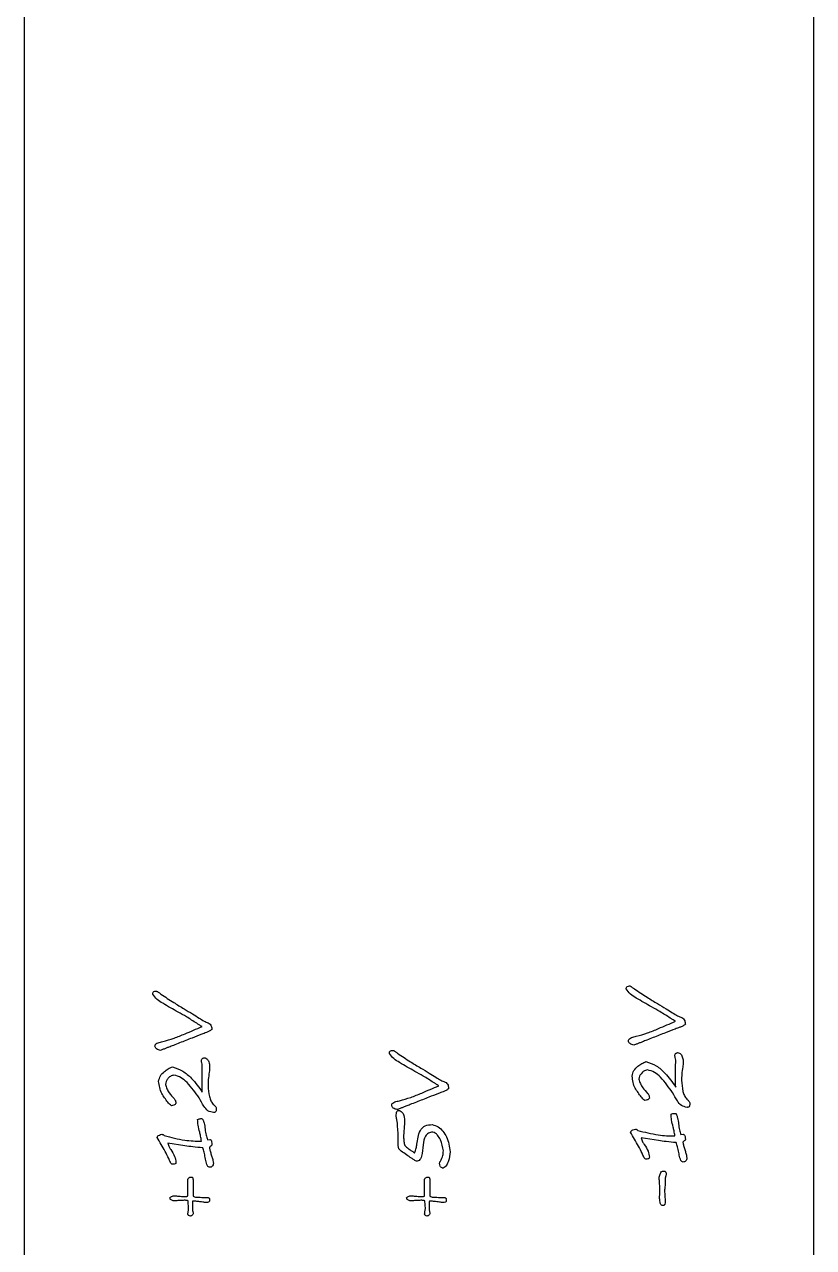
# Model space of a CAD drawing. Extents: x 600 to 620, y 379 to 508.
# Drawn here: x 599.77 to 619.77, y 445.99 to 476.97 of the extents above; entities that cross this region are included whole.
import ezdxf

# ---------------------------------------------------------------- set-up
doc = ezdxf.new("R2010")
doc.units = 0
doc.layers.get('0').update_dxf_attribs({"linetype": 'CONTINUOUS'})

msp = doc.modelspace()

# ---------------------------------------------------------------- linework, layer by layer
at = {"color": 7, "linetype": 'CONTINUOUS'}
for p, q in [((599.771, 382.692), (599.771, 504.692)), ((619.771, 504.692), (619.771, 382.692)), ((616.464, 450.74), (616.464, 450.704)), ((604.274, 450.078), (604.274, 450.506)), ((604.464, 450.607), (604.464, 450.571)), ((616.274, 450.211), (616.274, 450.639)), ((609.4, 449.143), (609.381, 448.805)), ((616.407, 448.853), (616.467, 448.857)), ((603.838, 448.567), (603.405, 448.634)), ((604.407, 448.72), (604.467, 448.724)), ((609.875, 448.594), (609.85, 448.37)), ((615.838, 448.7), (615.405, 448.767)), ((603.913, 447.403), (603.909, 447.629)), ((609.913, 447.403), (609.909, 447.629)), ((604.044, 447.501), (604.044, 447.436)), ((604.045, 447.385), (604.045, 447.337)), ((610.044, 447.501), (610.044, 447.436)), ((610.045, 447.385), (610.045, 447.337)), ((615.864, 447.266), (615.875, 447.341)), ((615.875, 447.341), (615.875, 447.412)), ((603.932, 446.968), (603.922, 447.173)), ((609.932, 446.968), (609.922, 447.173))]:
    msp.add_line(p, q, dxfattribs=at)
for points, knots in [([(615.021, 452.541), (615.021, 452.553), (615.023, 452.577), (615.054, 452.613), (615.086, 452.615), (615.106, 452.616)], [0, 0, 0, 0, 0.28141, 0.560465, 1, 1, 1, 1]), ([(615.106, 452.616), (615.114, 452.615), (615.131, 452.612), (615.152, 452.595), (615.176, 452.579), (615.203, 452.561), (615.22, 452.549), (615.229, 452.543)], [0, 0, 0, 0, 0.168655, 0.339004, 0.55933, 0.779666, 1, 1, 1, 1]), ([(603.021, 452.408), (603.021, 452.42), (603.023, 452.445), (603.054, 452.48), (603.086, 452.482), (603.106, 452.483)], [0, 0, 0, 0, 0.28141, 0.560465, 1, 1, 1, 1]), ([(603.665, 451.951), (603.536, 452.024), (603.355, 452.127), (603.125, 452.266), (603.055, 452.361), (603.021, 452.408)], [0, 0, 0, 0, 0.562826, 0.783902, 1, 1, 1, 1]), ([(603.106, 452.483), (603.114, 452.482), (603.131, 452.479), (603.152, 452.462), (603.176, 452.446), (603.203, 452.428), (603.22, 452.416), (603.229, 452.41)], [0, 0, 0, 0, 0.168655, 0.339004, 0.55933, 0.779666, 1, 1, 1, 1]), ([(603.229, 452.41), (603.336, 452.337), (603.529, 452.207), (603.728, 452.088), (603.815, 452.035)], [0, 0, 0, 0, 0.559995, 1, 1, 1, 1]), ([(615.665, 452.084), (615.536, 452.157), (615.355, 452.26), (615.125, 452.399), (615.055, 452.494), (615.021, 452.541)], [0, 0, 0, 0, 0.562826, 0.783902, 1, 1, 1, 1]), ([(615.229, 452.543), (615.336, 452.47), (615.529, 452.34), (615.728, 452.221), (615.815, 452.168)], [0, 0, 0, 0, 0.559995, 1, 1, 1, 1]), ([(604.139, 451.668), (604.052, 451.724), (603.897, 451.823), (603.736, 451.912), (603.665, 451.951)], [0, 0, 0, 0, 0.560027, 1, 1, 1, 1]), ([(603.815, 452.035), (603.888, 451.993), (604.017, 451.916), (604.143, 451.837), (604.199, 451.802)], [0, 0, 0, 0, 0.560003, 1, 1, 1, 1]), ([(616.139, 451.801), (616.052, 451.856), (615.897, 451.956), (615.736, 452.045), (615.665, 452.084)], [0, 0, 0, 0, 0.560027, 1, 1, 1, 1]), ([(615.815, 452.168), (615.888, 452.126), (616.017, 452.049), (616.143, 451.97), (616.199, 451.935)], [0, 0, 0, 0, 0.560003, 1, 1, 1, 1]), ([(604.271, 451.586), (604.246, 451.601), (604.202, 451.628), (604.158, 451.656), (604.139, 451.668)], [0, 0, 0, 0, 0.559989, 1, 1, 1, 1]), ([(604.199, 451.802), (604.24, 451.775), (604.314, 451.727), (604.395, 451.694), (604.431, 451.68)], [0, 0, 0, 0, 0.560439, 1, 1, 1, 1]), ([(604.431, 451.68), (604.448, 451.671), (604.482, 451.652), (604.514, 451.59), (604.518, 451.541), (604.521, 451.511)], [0, 0, 0, 0, 0.278421, 0.559312, 1, 1, 1, 1]), ([(615.277, 451.339), (615.373, 451.366), (615.564, 451.42), (615.893, 451.557), (616.127, 451.658), (616.271, 451.719)], [0, 0, 0, 0, 0.2797457, 0.5598392, 1, 1, 1, 1]), ([(616.271, 451.719), (616.246, 451.734), (616.202, 451.761), (616.158, 451.789), (616.139, 451.801)], [0, 0, 0, 0, 0.559989, 1, 1, 1, 1]), ([(616.199, 451.935), (616.24, 451.908), (616.314, 451.86), (616.395, 451.827), (616.431, 451.813)], [0, 0, 0, 0, 0.560439, 1, 1, 1, 1]), ([(616.521, 451.644), (616.499, 451.628), (616.457, 451.596), (616.367, 451.562), (616.302, 451.538), (616.263, 451.523)], [0, 0, 0, 0, 0.276247, 0.557684, 1, 1, 1, 1]), ([(616.431, 451.813), (616.448, 451.803), (616.482, 451.785), (616.514, 451.723), (616.518, 451.674), (616.521, 451.644)], [0, 0, 0, 0, 0.278421, 0.559312, 1, 1, 1, 1]), ([(603.277, 451.206), (603.373, 451.233), (603.564, 451.287), (603.893, 451.424), (604.127, 451.525), (604.271, 451.586)], [0, 0, 0, 0, 0.279746, 0.559839, 1, 1, 1, 1]), ([(604.263, 451.39), (604.182, 451.359), (604.047, 451.307), (603.861, 451.234), (603.703, 451.172), (603.598, 451.131), (603.545, 451.11)], [0, 0, 0, 0, 0.339997, 0.559999, 0.779999, 1, 1, 1, 1]), ([(604.521, 451.511), (604.499, 451.496), (604.457, 451.464), (604.367, 451.429), (604.302, 451.405), (604.263, 451.39)], [0, 0, 0, 0, 0.276247, 0.557684, 1, 1, 1, 1]), ([(615.079, 451.225), (615.08, 451.235), (615.083, 451.256), (615.111, 451.287), (615.176, 451.321), (615.236, 451.332), (615.277, 451.339)], [0, 0, 0, 0, 0.124446, 0.249759, 0.499463, 1, 1, 1, 1]), ([(616.263, 451.523), (616.182, 451.492), (616.047, 451.44), (615.861, 451.367), (615.703, 451.305), (615.598, 451.264), (615.545, 451.243)], [0, 0, 0, 0, 0.3399973, 0.5599985, 0.7799991, 1, 1, 1, 1]), ([(603.079, 451.092), (603.08, 451.102), (603.083, 451.123), (603.111, 451.155), (603.176, 451.188), (603.236, 451.199), (603.277, 451.206)], [0, 0, 0, 0, 0.124446, 0.249759, 0.499463, 1, 1, 1, 1]), ([(603.218, 450.983), (603.183, 450.992), (603.135, 451.005), (603.087, 451.05), (603.081, 451.078), (603.079, 451.092)], [0, 0, 0, 0, 0.559519, 0.780442, 1, 1, 1, 1]), ([(603.545, 451.11), (603.508, 451.095), (603.447, 451.071), (603.362, 451.038), (603.29, 451.01), (603.242, 450.992), (603.218, 450.983)], [0, 0, 0, 0, 0.340014, 0.560022, 0.78003, 1, 1, 1, 1]), ([(615.218, 451.116), (615.183, 451.125), (615.135, 451.138), (615.087, 451.183), (615.081, 451.211), (615.079, 451.225)], [0, 0, 0, 0, 0.559519, 0.780442, 1, 1, 1, 1]), ([(615.545, 451.243), (615.508, 451.228), (615.447, 451.204), (615.362, 451.171), (615.29, 451.143), (615.242, 451.125), (615.218, 451.116)], [0, 0, 0, 0, 0.340014, 0.560022, 0.78003, 1, 1, 1, 1]), ([(604.255, 450.732), (604.258, 450.741), (604.264, 450.758), (604.284, 450.775), (604.303, 450.789), (604.317, 450.792), (604.324, 450.793)], [0, 0, 0, 0, 0.277213, 0.558719, 0.779891, 1, 1, 1, 1]), ([(604.265, 450.671), (604.262, 450.683), (604.257, 450.703), (604.256, 450.723), (604.255, 450.732)], [0, 0, 0, 0, 0.560261, 1, 1, 1, 1]), ([(604.324, 450.793), (604.34, 450.792), (604.372, 450.788), (604.41, 450.756), (604.446, 450.697), (604.456, 450.644), (604.464, 450.607)], [0, 0, 0, 0, 0.186553, 0.373053, 0.560658, 1, 1, 1, 1]), ([(609.021, 450.908), (609.021, 450.92), (609.023, 450.945), (609.054, 450.98), (609.086, 450.982), (609.106, 450.983)], [0, 0, 0, 0, 0.2814101, 0.5604652, 1, 1, 1, 1]), ([(609.665, 450.451), (609.536, 450.524), (609.355, 450.627), (609.125, 450.766), (609.055, 450.861), (609.021, 450.908)], [0, 0, 0, 0, 0.562826, 0.783902, 1, 1, 1, 1]), ([(609.106, 450.983), (609.114, 450.982), (609.131, 450.979), (609.152, 450.962), (609.176, 450.946), (609.203, 450.928), (609.22, 450.916), (609.229, 450.91)], [0, 0, 0, 0, 0.168655, 0.339004, 0.55933, 0.779666, 1, 1, 1, 1]), ([(609.229, 450.91), (609.336, 450.837), (609.529, 450.707), (609.728, 450.588), (609.815, 450.535)], [0, 0, 0, 0, 0.559995, 1, 1, 1, 1]), ([(616.255, 450.865), (616.258, 450.874), (616.264, 450.891), (616.284, 450.908), (616.303, 450.922), (616.317, 450.925), (616.324, 450.926)], [0, 0, 0, 0, 0.277213, 0.558719, 0.779891, 1, 1, 1, 1]), ([(616.265, 450.804), (616.262, 450.816), (616.257, 450.836), (616.256, 450.856), (616.255, 450.865)], [0, 0, 0, 0, 0.560261, 1, 1, 1, 1]), ([(616.274, 450.639), (616.277, 450.67), (616.282, 450.726), (616.27, 450.78), (616.265, 450.804)], [0, 0, 0, 0, 0.560836, 1, 1, 1, 1]), ([(616.324, 450.926), (616.34, 450.924), (616.372, 450.921), (616.41, 450.889), (616.446, 450.83), (616.456, 450.777), (616.464, 450.74)], [0, 0, 0, 0, 0.186553, 0.373053, 0.560658, 1, 1, 1, 1]), ([(603.172, 450.199), (603.183, 450.248), (603.204, 450.347), (603.311, 450.443), (603.413, 450.52), (603.486, 450.55), (603.522, 450.566)], [0, 0, 0, 0, 0.277476, 0.558323, 0.779308, 1, 1, 1, 1]), ([(603.522, 450.566), (603.612, 450.534), (603.792, 450.472), (604.051, 450.244), (604.192, 450.044), (604.278, 449.922)], [0, 0, 0, 0, 0.277896, 0.55921, 1, 1, 1, 1]), ([(604.274, 450.506), (604.277, 450.537), (604.282, 450.593), (604.27, 450.647), (604.265, 450.671)], [0, 0, 0, 0, 0.560836, 1, 1, 1, 1]), ([(604.454, 450.432), (604.444, 450.369), (604.427, 450.256), (604.426, 450.142), (604.426, 450.092)], [0, 0, 0, 0, 0.5598551, 1, 1, 1, 1]), ([(604.464, 450.571), (604.464, 450.545), (604.464, 450.498), (604.457, 450.453), (604.454, 450.432)], [0, 0, 0, 0, 0.560098, 1, 1, 1, 1]), ([(610.139, 450.168), (610.052, 450.224), (609.897, 450.323), (609.736, 450.412), (609.665, 450.451)], [0, 0, 0, 0, 0.560027, 1, 1, 1, 1]), ([(609.815, 450.535), (609.888, 450.493), (610.017, 450.416), (610.143, 450.337), (610.199, 450.302)], [0, 0, 0, 0, 0.560003, 1, 1, 1, 1]), ([(615.172, 450.331), (615.183, 450.381), (615.204, 450.48), (615.311, 450.576), (615.413, 450.653), (615.486, 450.683), (615.522, 450.698)], [0, 0, 0, 0, 0.277476, 0.558323, 0.779308, 1, 1, 1, 1]), ([(615.558, 450.49), (615.527, 450.482), (615.464, 450.466), (615.405, 450.397), (615.356, 450.33), (615.347, 450.281), (615.343, 450.256)], [0, 0, 0, 0, 0.277576, 0.558876, 0.780079, 1, 1, 1, 1]), ([(615.522, 450.698), (615.612, 450.667), (615.792, 450.605), (616.051, 450.377), (616.192, 450.177), (616.278, 450.055)], [0, 0, 0, 0, 0.277896, 0.55921, 1, 1, 1, 1]), ([(616.198, 449.913), (616.103, 450.047), (615.969, 450.234), (615.747, 450.438), (615.621, 450.472), (615.558, 450.49)], [0, 0, 0, 0, 0.5600639, 0.7813075, 1, 1, 1, 1]), ([(616.454, 450.565), (616.444, 450.502), (616.427, 450.389), (616.426, 450.275), (616.426, 450.225)], [0, 0, 0, 0, 0.559855, 1, 1, 1, 1]), ([(616.464, 450.704), (616.464, 450.678), (616.464, 450.631), (616.457, 450.585), (616.454, 450.565)], [0, 0, 0, 0, 0.560098, 1, 1, 1, 1]), ([(603.496, 449.578), (603.463, 449.607), (603.397, 449.667), (603.326, 449.781), (603.207, 449.938), (603.187, 450.091), (603.172, 450.199)], [0, 0, 0, 0, 0.181126, 0.37047, 0.559766, 1, 1, 1, 1]), ([(603.558, 450.357), (603.527, 450.349), (603.464, 450.333), (603.405, 450.264), (603.356, 450.198), (603.347, 450.148), (603.343, 450.123)], [0, 0, 0, 0, 0.2775765, 0.5588761, 0.7800787, 1, 1, 1, 1]), ([(603.343, 450.123), (603.354, 450.084), (603.375, 450.006), (603.452, 449.884), (603.522, 449.807), (603.564, 449.761)], [0, 0, 0, 0, 0.278834, 0.559711, 1, 1, 1, 1]), ([(604.198, 449.78), (604.103, 449.914), (603.969, 450.101), (603.747, 450.305), (603.621, 450.34), (603.558, 450.357)], [0, 0, 0, 0, 0.560064, 0.781307, 1, 1, 1, 1]), ([(604.426, 450.092), (604.431, 449.998), (604.44, 449.867), (604.491, 449.705), (604.534, 449.644), (604.556, 449.614)], [0, 0, 0, 0, 0.560312, 0.780934, 1, 1, 1, 1]), ([(609.277, 449.706), (609.373, 449.733), (609.564, 449.787), (609.893, 449.924), (610.127, 450.025), (610.271, 450.086)], [0, 0, 0, 0, 0.279746, 0.559839, 1, 1, 1, 1]), ([(610.271, 450.086), (610.246, 450.101), (610.202, 450.128), (610.158, 450.156), (610.139, 450.168)], [0, 0, 0, 0, 0.559989, 1, 1, 1, 1]), ([(610.199, 450.302), (610.24, 450.275), (610.314, 450.227), (610.395, 450.194), (610.431, 450.18)], [0, 0, 0, 0, 0.560439, 1, 1, 1, 1]), ([(610.431, 450.18), (610.448, 450.171), (610.482, 450.152), (610.514, 450.09), (610.518, 450.041), (610.521, 450.011)], [0, 0, 0, 0, 0.278421, 0.559312, 1, 1, 1, 1]), ([(615.496, 449.711), (615.463, 449.74), (615.397, 449.8), (615.326, 449.914), (615.207, 450.071), (615.187, 450.224), (615.172, 450.331)], [0, 0, 0, 0, 0.181126, 0.37047, 0.559766, 1, 1, 1, 1]), ([(615.343, 450.256), (615.354, 450.217), (615.375, 450.139), (615.452, 450.017), (615.522, 449.94), (615.564, 449.894)], [0, 0, 0, 0, 0.278834, 0.559711, 1, 1, 1, 1]), ([(616.278, 450.055), (616.276, 450.084), (616.274, 450.136), (616.274, 450.188), (616.274, 450.211)], [0, 0, 0, 0, 0.55998, 1, 1, 1, 1]), ([(616.426, 450.225), (616.431, 450.131), (616.44, 449.999), (616.491, 449.838), (616.534, 449.777), (616.556, 449.747)], [0, 0, 0, 0, 0.560312, 0.780934, 1, 1, 1, 1]), ([(604.566, 449.407), (604.515, 449.418), (604.412, 449.44), (604.298, 449.595), (604.236, 449.71), (604.198, 449.78)], [0, 0, 0, 0, 0.276948, 0.557518, 1, 1, 1, 1]), ([(604.278, 449.922), (604.276, 449.951), (604.274, 450.003), (604.274, 450.055), (604.274, 450.078)], [0, 0, 0, 0, 0.55998, 1, 1, 1, 1]), ([(610.263, 449.89), (610.182, 449.859), (610.047, 449.807), (609.861, 449.734), (609.703, 449.672), (609.598, 449.631), (609.545, 449.61)], [0, 0, 0, 0, 0.339997, 0.559999, 0.779999, 1, 1, 1, 1]), ([(610.521, 450.011), (610.499, 449.996), (610.457, 449.964), (610.367, 449.929), (610.302, 449.905), (610.263, 449.89)], [0, 0, 0, 0, 0.276247, 0.557684, 1, 1, 1, 1]), ([(615.564, 449.894), (615.579, 449.874), (615.607, 449.839), (615.609, 449.794), (615.609, 449.774)], [0, 0, 0, 0, 0.557479, 1, 1, 1, 1]), ([(616.566, 449.54), (616.515, 449.551), (616.412, 449.573), (616.298, 449.728), (616.236, 449.842), (616.198, 449.913)], [0, 0, 0, 0, 0.276948, 0.557518, 1, 1, 1, 1]), ([(603.609, 449.641), (603.602, 449.631), (603.589, 449.61), (603.547, 449.59), (603.515, 449.583), (603.496, 449.578)], [0, 0, 0, 0, 0.2742, 0.557321, 1, 1, 1, 1]), ([(603.564, 449.761), (603.579, 449.741), (603.607, 449.706), (603.609, 449.661), (603.609, 449.641)], [0, 0, 0, 0, 0.557479, 1, 1, 1, 1]), ([(604.556, 449.614), (604.579, 449.596), (604.612, 449.57), (604.634, 449.52), (604.634, 449.497), (604.634, 449.485)], [0, 0, 0, 0, 0.56032, 0.779671, 1, 1, 1, 1]), ([(604.634, 449.485), (604.634, 449.474), (604.633, 449.452), (604.618, 449.423), (604.592, 449.409), (604.574, 449.408), (604.566, 449.407)], [0, 0, 0, 0, 0.28092, 0.559621, 0.779256, 1, 1, 1, 1]), ([(609.079, 449.592), (609.08, 449.602), (609.083, 449.623), (609.111, 449.655), (609.176, 449.688), (609.236, 449.699), (609.277, 449.706)], [0, 0, 0, 0, 0.124446, 0.249759, 0.499463, 1, 1, 1, 1]), ([(609.218, 449.483), (609.183, 449.492), (609.135, 449.505), (609.087, 449.55), (609.081, 449.578), (609.079, 449.592)], [0, 0, 0, 0, 0.559519, 0.780442, 1, 1, 1, 1]), ([(609.545, 449.61), (609.508, 449.595), (609.447, 449.571), (609.362, 449.538), (609.29, 449.51), (609.242, 449.492), (609.218, 449.483)], [0, 0, 0, 0, 0.340014, 0.560022, 0.78003, 1, 1, 1, 1]), ([(615.609, 449.774), (615.602, 449.764), (615.589, 449.742), (615.547, 449.723), (615.515, 449.716), (615.496, 449.711)], [0, 0, 0, 0, 0.2742, 0.557321, 1, 1, 1, 1]), ([(616.556, 449.747), (616.579, 449.729), (616.612, 449.703), (616.634, 449.653), (616.634, 449.63), (616.634, 449.618)], [0, 0, 0, 0, 0.56032, 0.779671, 1, 1, 1, 1]), ([(616.634, 449.618), (616.634, 449.607), (616.633, 449.585), (616.618, 449.556), (616.592, 449.541), (616.574, 449.541), (616.566, 449.54)], [0, 0, 0, 0, 0.28092, 0.559621, 0.779256, 1, 1, 1, 1]), ([(604.16, 449.231), (604.174, 449.238), (604.199, 449.251), (604.227, 449.254), (604.239, 449.255)], [0, 0, 0, 0, 0.560428, 1, 1, 1, 1]), ([(604.212, 448.908), (604.197, 448.968), (604.17, 449.074), (604.163, 449.183), (604.16, 449.231)], [0, 0, 0, 0, 0.56016, 1, 1, 1, 1]), ([(604.239, 449.255), (604.253, 449.256), (604.274, 449.257), (604.291, 449.235), (604.306, 449.199), (604.333, 449.117), (604.343, 449.039), (604.35, 448.987)], [0, 0, 0, 0, 0.124318, 0.186089, 0.248648, 0.499028, 1, 1, 1, 1]), ([(609.191, 449.322), (609.192, 449.343), (609.193, 449.38), (609.205, 449.416), (609.21, 449.431)], [0, 0, 0, 0, 0.560044, 1, 1, 1, 1]), ([(609.207, 449.229), (609.203, 449.246), (609.197, 449.277), (609.193, 449.308), (609.191, 449.322)], [0, 0, 0, 0, 0.56015, 1, 1, 1, 1]), ([(609.229, 449.045), (609.228, 449.079), (609.225, 449.141), (609.212, 449.202), (609.207, 449.229)], [0, 0, 0, 0, 0.559915, 1, 1, 1, 1]), ([(609.21, 449.431), (609.216, 449.44), (609.224, 449.452), (609.239, 449.463), (609.247, 449.464), (609.251, 449.464)], [0, 0, 0, 0, 0.558865, 0.779992, 1, 1, 1, 1]), ([(609.251, 449.464), (609.267, 449.46), (609.298, 449.452), (609.338, 449.422), (609.37, 449.385), (609.403, 449.291), (609.401, 449.209), (609.4, 449.143)], [0, 0, 0, 0, 0.1242766, 0.2494455, 0.3743589, 0.4994025, 1, 1, 1, 1]), ([(616.16, 449.364), (616.174, 449.371), (616.199, 449.384), (616.227, 449.387), (616.239, 449.388)], [0, 0, 0, 0, 0.560428, 1, 1, 1, 1]), ([(616.212, 449.041), (616.197, 449.101), (616.17, 449.207), (616.163, 449.316), (616.16, 449.364)], [0, 0, 0, 0, 0.56016, 1, 1, 1, 1]), ([(616.239, 449.388), (616.253, 449.389), (616.274, 449.39), (616.291, 449.368), (616.306, 449.332), (616.333, 449.25), (616.343, 449.172), (616.35, 449.12)], [0, 0, 0, 0, 0.124318, 0.186089, 0.248648, 0.499028, 1, 1, 1, 1]), ([(603.134, 448.778), (603.139, 448.792), (603.149, 448.82), (603.198, 448.845), (603.234, 448.852), (603.256, 448.857)], [0, 0, 0, 0, 0.275809, 0.558183, 1, 1, 1, 1]), ([(603.256, 448.857), (603.262, 448.856), (603.275, 448.854), (603.295, 448.842), (603.306, 448.831), (603.313, 448.823)], [0, 0, 0, 0, 0.279393, 0.560177, 1, 1, 1, 1]), ([(604.255, 448.686), (604.25, 448.728), (604.24, 448.803), (604.221, 448.876), (604.212, 448.908)], [0, 0, 0, 0, 0.559734, 1, 1, 1, 1]), ([(604.35, 448.987), (604.356, 448.936), (604.368, 448.845), (604.395, 448.758), (604.407, 448.72)], [0, 0, 0, 0, 0.560393, 1, 1, 1, 1]), ([(609.521, 448.292), (609.478, 448.323), (609.39, 448.385), (609.234, 448.479), (609.254, 448.74), (609.24, 448.919), (609.229, 449.045)], [0, 0, 0, 0, 0.186897, 0.37311, 0.559431, 1, 1, 1, 1]), ([(609.719, 448.606), (609.734, 448.726), (609.753, 448.876), (609.852, 449.027), (609.952, 449.095), (610.043, 449.1), (610.103, 449.104)], [0, 0, 0, 0, 0.500412, 0.62559, 0.750538, 1, 1, 1, 1]), ([(610.117, 448.914), (610.079, 448.91), (610.023, 448.903), (609.964, 448.855), (609.9, 448.763), (609.886, 448.669), (609.875, 448.594)], [0, 0, 0, 0, 0.248944, 0.374338, 0.499888, 1, 1, 1, 1]), ([(610.103, 449.104), (610.157, 449.089), (610.266, 449.061), (610.383, 448.935), (610.515, 448.732), (610.541, 448.544), (610.559, 448.413)], [0, 0, 0, 0, 0.1855822, 0.372837, 0.5608041, 1, 1, 1, 1]), ([(610.388, 448.437), (610.371, 448.533), (610.347, 448.678), (610.254, 448.82), (610.188, 448.895), (610.141, 448.907), (610.117, 448.914)], [0, 0, 0, 0, 0.498961, 0.750369, 0.875938, 1, 1, 1, 1]), ([(615.134, 448.911), (615.139, 448.925), (615.149, 448.953), (615.198, 448.978), (615.234, 448.985), (615.256, 448.99)], [0, 0, 0, 0, 0.275809, 0.558183, 1, 1, 1, 1]), ([(615.544, 448.23), (615.536, 448.23), (615.519, 448.231), (615.493, 448.238), (615.48, 448.261), (615.457, 448.306), (615.413, 448.407), (615.338, 448.559), (615.23, 448.731), (615.166, 448.851), (615.134, 448.911)], [0, 0, 0, 0, 0.031275, 0.062411, 0.093382, 0.124656, 0.249778, 0.499942, 0.750185, 1, 1, 1, 1]), ([(615.256, 448.99), (615.262, 448.989), (615.275, 448.987), (615.295, 448.975), (615.306, 448.964), (615.313, 448.956)], [0, 0, 0, 0, 0.279393, 0.560177, 1, 1, 1, 1]), ([(615.313, 448.956), (615.486, 448.913), (615.727, 448.852), (616.045, 448.817), (616.185, 448.818), (616.255, 448.819)], [0, 0, 0, 0, 0.5601979, 0.7802727, 1, 1, 1, 1]), ([(616.255, 448.819), (616.25, 448.861), (616.24, 448.936), (616.221, 449.009), (616.212, 449.041)], [0, 0, 0, 0, 0.559734, 1, 1, 1, 1]), ([(616.35, 449.12), (616.356, 449.069), (616.368, 448.978), (616.395, 448.891), (616.407, 448.853)], [0, 0, 0, 0, 0.560393, 1, 1, 1, 1]), ([(616.467, 448.857), (616.474, 448.856), (616.487, 448.854), (616.505, 448.834), (616.519, 448.791), (616.52, 448.752), (616.521, 448.726)], [0, 0, 0, 0, 0.124651, 0.249503, 0.499257, 1, 1, 1, 1]), ([(603.544, 448.097), (603.536, 448.097), (603.519, 448.098), (603.493, 448.105), (603.48, 448.128), (603.457, 448.173), (603.413, 448.274), (603.338, 448.426), (603.23, 448.599), (603.166, 448.718), (603.134, 448.778)], [0, 0, 0, 0, 0.031275, 0.062411, 0.093382, 0.124656, 0.249778, 0.499942, 0.750185, 1, 1, 1, 1]), ([(603.313, 448.823), (603.486, 448.78), (603.727, 448.719), (604.045, 448.684), (604.185, 448.685), (604.255, 448.686)], [0, 0, 0, 0, 0.5601979, 0.7802727, 1, 1, 1, 1]), ([(603.405, 448.634), (603.413, 448.601), (603.428, 448.541), (603.464, 448.492), (603.48, 448.47)], [0, 0, 0, 0, 0.557867, 1, 1, 1, 1]), ([(604.288, 448.515), (604.204, 448.522), (604.053, 448.535), (603.904, 448.557), (603.838, 448.567)], [0, 0, 0, 0, 0.559983, 1, 1, 1, 1]), ([(604.486, 448.554), (604.48, 448.548), (604.471, 448.54), (604.459, 448.528), (604.459, 448.521), (604.459, 448.518)], [0, 0, 0, 0, 0.559484, 0.783679, 1, 1, 1, 1]), ([(604.467, 448.724), (604.474, 448.723), (604.487, 448.721), (604.505, 448.701), (604.519, 448.658), (604.52, 448.619), (604.521, 448.593)], [0, 0, 0, 0, 0.124651, 0.249503, 0.499257, 1, 1, 1, 1]), ([(604.521, 448.593), (604.519, 448.588), (604.516, 448.579), (604.502, 448.567), (604.492, 448.558), (604.486, 448.554)], [0, 0, 0, 0, 0.2770733, 0.5593704, 1, 1, 1, 1]), ([(609.381, 448.805), (609.382, 448.761), (609.383, 448.682), (609.401, 448.606), (609.41, 448.572)], [0, 0, 0, 0, 0.560253, 1, 1, 1, 1]), ([(609.41, 448.572), (609.44, 448.545), (609.495, 448.495), (609.556, 448.454), (609.583, 448.436)], [0, 0, 0, 0, 0.559778, 1, 1, 1, 1]), ([(609.661, 448.389), (609.676, 448.428), (609.704, 448.498), (609.714, 448.573), (609.719, 448.606)], [0, 0, 0, 0, 0.559047, 1, 1, 1, 1]), ([(615.405, 448.767), (615.413, 448.733), (615.428, 448.674), (615.464, 448.625), (615.48, 448.603)], [0, 0, 0, 0, 0.557867, 1, 1, 1, 1]), ([(615.48, 448.603), (615.517, 448.547), (615.584, 448.447), (615.602, 448.328), (615.609, 448.276)], [0, 0, 0, 0, 0.5608606, 1, 1, 1, 1]), ([(616.288, 448.648), (616.204, 448.655), (616.053, 448.668), (615.904, 448.69), (615.838, 448.7)], [0, 0, 0, 0, 0.559983, 1, 1, 1, 1]), ([(616.353, 448.399), (616.344, 448.446), (616.328, 448.531), (616.3, 448.612), (616.288, 448.648)], [0, 0, 0, 0, 0.560446, 1, 1, 1, 1]), ([(616.486, 448.686), (616.48, 448.681), (616.471, 448.673), (616.459, 448.661), (616.459, 448.654), (616.459, 448.651)], [0, 0, 0, 0, 0.559484, 0.783679, 1, 1, 1, 1]), ([(616.459, 448.651), (616.464, 448.625), (616.474, 448.582), (616.491, 448.523), (616.504, 448.473), (616.515, 448.44), (616.521, 448.424)], [0, 0, 0, 0, 0.339835, 0.559916, 0.779991, 1, 1, 1, 1]), ([(616.521, 448.726), (616.519, 448.721), (616.516, 448.712), (616.502, 448.699), (616.492, 448.691), (616.486, 448.686)], [0, 0, 0, 0, 0.277073, 0.55937, 1, 1, 1, 1]), ([(603.48, 448.47), (603.517, 448.414), (603.584, 448.314), (603.602, 448.195), (603.609, 448.143)], [0, 0, 0, 0, 0.560861, 1, 1, 1, 1]), ([(604.353, 448.266), (604.344, 448.313), (604.328, 448.398), (604.3, 448.479), (604.288, 448.515)], [0, 0, 0, 0, 0.560446, 1, 1, 1, 1]), ([(604.467, 448.021), (604.455, 448.024), (604.431, 448.028), (604.402, 448.069), (604.378, 448.149), (604.363, 448.219), (604.353, 448.266)], [0, 0, 0, 0, 0.123798, 0.24842, 0.498414, 1, 1, 1, 1]), ([(604.459, 448.518), (604.464, 448.492), (604.474, 448.449), (604.491, 448.39), (604.504, 448.34), (604.515, 448.308), (604.521, 448.291)], [0, 0, 0, 0, 0.339835, 0.559916, 0.779991, 1, 1, 1, 1]), ([(604.521, 448.291), (604.53, 448.26), (604.548, 448.205), (604.555, 448.147), (604.559, 448.122)], [0, 0, 0, 0, 0.5604222, 1, 1, 1, 1]), ([(609.65, 448.208), (609.626, 448.224), (609.583, 448.252), (609.54, 448.279), (609.521, 448.292)], [0, 0, 0, 0, 0.559995, 1, 1, 1, 1]), ([(609.583, 448.436), (609.593, 448.43), (609.61, 448.42), (609.626, 448.41), (609.634, 448.405)], [0, 0, 0, 0, 0.5600004, 1, 1, 1, 1]), ([(609.634, 448.405), (609.639, 448.402), (609.648, 448.396), (609.657, 448.391), (609.661, 448.389)], [0, 0, 0, 0, 0.560005, 1, 1, 1, 1]), ([(609.85, 448.37), (609.841, 448.325), (609.828, 448.262), (609.779, 448.193), (609.745, 448.18), (609.728, 448.173)], [0, 0, 0, 0, 0.561094, 0.7825559, 1, 1, 1, 1]), ([(610.316, 448.181), (610.339, 448.226), (610.381, 448.307), (610.386, 448.397), (610.388, 448.437)], [0, 0, 0, 0, 0.559317, 1, 1, 1, 1]), ([(610.559, 448.413), (610.553, 448.334), (610.545, 448.215), (610.479, 448.096), (610.439, 448.028), (610.404, 448.011), (610.386, 448.002)], [0, 0, 0, 0, 0.500674, 0.751869, 0.877522, 1, 1, 1, 1]), ([(615.609, 448.276), (615.608, 448.268), (615.607, 448.257), (615.598, 448.245), (615.579, 448.232), (615.56, 448.231), (615.544, 448.23)], [0, 0, 0, 0, 0.249434, 0.374798, 0.500954, 1, 1, 1, 1]), ([(616.467, 448.154), (616.455, 448.157), (616.431, 448.161), (616.402, 448.202), (616.378, 448.282), (616.363, 448.352), (616.353, 448.399)], [0, 0, 0, 0, 0.123798, 0.24842, 0.498414, 1, 1, 1, 1]), ([(616.559, 448.255), (616.557, 448.241), (616.555, 448.212), (616.529, 448.181), (616.5, 448.16), (616.478, 448.156), (616.467, 448.154)], [0, 0, 0, 0, 0.280188, 0.559536, 0.780295, 1, 1, 1, 1]), ([(616.521, 448.424), (616.53, 448.393), (616.548, 448.338), (616.555, 448.28), (616.559, 448.255)], [0, 0, 0, 0, 0.560422, 1, 1, 1, 1]), ([(603.609, 448.143), (603.608, 448.135), (603.607, 448.124), (603.598, 448.112), (603.579, 448.099), (603.56, 448.098), (603.544, 448.097)], [0, 0, 0, 0, 0.249434, 0.3747977, 0.5009537, 1, 1, 1, 1]), ([(604.559, 448.122), (604.557, 448.108), (604.555, 448.079), (604.529, 448.048), (604.5, 448.027), (604.478, 448.023), (604.467, 448.021)], [0, 0, 0, 0, 0.280188, 0.559536, 0.780295, 1, 1, 1, 1]), ([(609.728, 448.173), (609.712, 448.176), (609.683, 448.182), (609.66, 448.2), (609.65, 448.208)], [0, 0, 0, 0, 0.558166, 1, 1, 1, 1]), ([(610.293, 448.123), (610.295, 448.135), (610.298, 448.156), (610.31, 448.174), (610.316, 448.181)], [0, 0, 0, 0, 0.558837, 1, 1, 1, 1]), ([(610.386, 448.002), (610.375, 448.003), (610.354, 448.004), (610.324, 448.02), (610.296, 448.06), (610.294, 448.097), (610.293, 448.123)], [0, 0, 0, 0, 0.186957, 0.373703, 0.560782, 1, 1, 1, 1]), ([(615.856, 447.771), (615.866, 447.803), (615.881, 447.852), (615.907, 447.909), (615.939, 447.925), (615.956, 447.926), (615.965, 447.926)], [0, 0, 0, 0, 0.4999509, 0.7499167, 0.8745128, 1, 1, 1, 1]), ([(615.965, 447.926), (615.972, 447.926), (615.988, 447.926), (616.011, 447.92), (616.034, 447.894), (616.034, 447.867), (616.034, 447.848)], [0, 0, 0, 0, 0.187856, 0.375002, 0.560072, 1, 1, 1, 1]), ([(603.909, 447.629), (603.907, 447.667), (603.904, 447.715), (603.938, 447.76), (603.974, 447.773), (604.001, 447.774), (604.019, 447.774)], [0, 0, 0, 0, 0.4999226, 0.6239687, 0.7492753, 1, 1, 1, 1]), ([(604.019, 447.774), (604.025, 447.768), (604.037, 447.754), (604.044, 447.721), (604.045, 447.698), (604.046, 447.683)], [0, 0, 0, 0, 0.278599, 0.5597851, 1, 1, 1, 1]), ([(604.046, 447.683), (604.046, 447.668), (604.045, 447.639), (604.045, 447.611), (604.045, 447.599)], [0, 0, 0, 0, 0.559994, 1, 1, 1, 1]), ([(609.909, 447.629), (609.907, 447.667), (609.904, 447.715), (609.938, 447.76), (609.974, 447.773), (610.001, 447.774), (610.019, 447.774)], [0, 0, 0, 0, 0.499923, 0.623969, 0.749275, 1, 1, 1, 1]), ([(610.019, 447.774), (610.025, 447.768), (610.037, 447.754), (610.044, 447.721), (610.045, 447.698), (610.046, 447.683)], [0, 0, 0, 0, 0.278599, 0.559785, 1, 1, 1, 1]), ([(610.046, 447.683), (610.046, 447.668), (610.045, 447.639), (610.045, 447.611), (610.045, 447.599)], [0, 0, 0, 0, 0.559994, 1, 1, 1, 1]), ([(615.862, 447.685), (615.86, 447.701), (615.857, 447.729), (615.856, 447.758), (615.856, 447.771)], [0, 0, 0, 0, 0.559934, 1, 1, 1, 1]), ([(615.875, 447.412), (615.875, 447.463), (615.875, 447.554), (615.866, 447.645), (615.862, 447.685)], [0, 0, 0, 0, 0.560067, 1, 1, 1, 1]), ([(616.013, 447.649), (616.013, 447.627), (616.012, 447.588), (616.007, 447.549), (616.005, 447.531)], [0, 0, 0, 0, 0.5597621, 1, 1, 1, 1]), ([(616.021, 447.787), (616.017, 447.775), (616.01, 447.753), (616.009, 447.731), (616.008, 447.721)], [0, 0, 0, 0, 0.560139, 1, 1, 1, 1]), ([(616.008, 447.721), (616.009, 447.708), (616.01, 447.684), (616.012, 447.66), (616.013, 447.649)], [0, 0, 0, 0, 0.5599577, 1, 1, 1, 1]), ([(616.034, 447.848), (616.032, 447.836), (616.03, 447.815), (616.024, 447.796), (616.021, 447.787)], [0, 0, 0, 0, 0.559729, 1, 1, 1, 1]), ([(603.457, 447.245), (603.462, 447.254), (603.472, 447.271), (603.503, 447.288), (603.527, 447.295), (603.542, 447.3)], [0, 0, 0, 0, 0.275632, 0.558691, 1, 1, 1, 1]), ([(603.542, 447.3), (603.568, 447.299), (603.615, 447.297), (603.662, 447.292), (603.682, 447.29)], [0, 0, 0, 0, 0.559957, 1, 1, 1, 1]), ([(603.906, 447.287), (603.909, 447.308), (603.914, 447.347), (603.913, 447.386), (603.913, 447.403)], [0, 0, 0, 0, 0.559376, 1, 1, 1, 1]), ([(604.045, 447.599), (604.045, 447.58), (604.044, 447.548), (604.044, 447.516), (604.044, 447.501)], [0, 0, 0, 0, 0.560005, 1, 1, 1, 1]), ([(604.044, 447.436), (604.044, 447.427), (604.044, 447.41), (604.045, 447.392), (604.045, 447.385)], [0, 0, 0, 0, 0.559999, 1, 1, 1, 1]), ([(604.045, 447.337), (604.045, 447.328), (604.045, 447.311), (604.046, 447.294), (604.046, 447.287)], [0, 0, 0, 0, 0.5599979, 1, 1, 1, 1]), ([(609.457, 447.245), (609.462, 447.254), (609.472, 447.271), (609.503, 447.288), (609.527, 447.295), (609.542, 447.3)], [0, 0, 0, 0, 0.275632, 0.558691, 1, 1, 1, 1]), ([(609.542, 447.3), (609.568, 447.299), (609.615, 447.297), (609.662, 447.292), (609.682, 447.29)], [0, 0, 0, 0, 0.559957, 1, 1, 1, 1]), ([(609.906, 447.287), (609.909, 447.308), (609.914, 447.347), (609.913, 447.386), (609.913, 447.403)], [0, 0, 0, 0, 0.559376, 1, 1, 1, 1]), ([(610.045, 447.599), (610.045, 447.58), (610.044, 447.548), (610.044, 447.516), (610.044, 447.501)], [0, 0, 0, 0, 0.560005, 1, 1, 1, 1]), ([(610.044, 447.436), (610.044, 447.427), (610.044, 447.41), (610.045, 447.392), (610.045, 447.385)], [0, 0, 0, 0, 0.559999, 1, 1, 1, 1]), ([(610.045, 447.337), (610.045, 447.328), (610.045, 447.311), (610.046, 447.294), (610.046, 447.287)], [0, 0, 0, 0, 0.559998, 1, 1, 1, 1]), ([(616.005, 447.531), (616.003, 447.513), (615.998, 447.481), (615.996, 447.448), (615.996, 447.433)], [0, 0, 0, 0, 0.560058, 1, 1, 1, 1]), ([(615.996, 447.433), (615.996, 447.408), (615.997, 447.362), (616, 447.317), (616.002, 447.296)], [0, 0, 0, 0, 0.5599837, 1, 1, 1, 1]), ([(603.561, 447.174), (603.548, 447.175), (603.522, 447.178), (603.49, 447.193), (603.463, 447.215), (603.459, 447.235), (603.457, 447.245)], [0, 0, 0, 0, 0.280599, 0.561494, 0.781613, 1, 1, 1, 1]), ([(603.655, 447.178), (603.638, 447.177), (603.606, 447.175), (603.575, 447.174), (603.561, 447.174)], [0, 0, 0, 0, 0.559995, 1, 1, 1, 1]), ([(603.843, 447.186), (603.808, 447.185), (603.745, 447.183), (603.683, 447.179), (603.655, 447.178)], [0, 0, 0, 0, 0.559977, 1, 1, 1, 1]), ([(603.682, 447.29), (603.705, 447.288), (603.745, 447.283), (603.785, 447.282), (603.803, 447.281)], [0, 0, 0, 0, 0.560038, 1, 1, 1, 1]), ([(603.803, 447.281), (603.822, 447.281), (603.857, 447.282), (603.891, 447.285), (603.906, 447.287)], [0, 0, 0, 0, 0.55994, 1, 1, 1, 1]), ([(603.922, 447.173), (603.907, 447.177), (603.881, 447.184), (603.855, 447.185), (603.843, 447.186)], [0, 0, 0, 0, 0.559617, 1, 1, 1, 1]), ([(604.033, 447.167), (604.031, 447.13), (604.027, 447.065), (604.027, 446.999), (604.027, 446.97)], [0, 0, 0, 0, 0.559967, 1, 1, 1, 1]), ([(604.219, 447.148), (604.184, 447.153), (604.122, 447.16), (604.06, 447.165), (604.033, 447.167)], [0, 0, 0, 0, 0.559989, 1, 1, 1, 1]), ([(604.046, 447.287), (604.071, 447.278), (604.116, 447.262), (604.163, 447.262), (604.184, 447.262)], [0, 0, 0, 0, 0.55892, 1, 1, 1, 1]), ([(604.184, 447.262), (604.212, 447.262), (604.26, 447.262), (604.309, 447.258), (604.33, 447.257)], [0, 0, 0, 0, 0.560111, 1, 1, 1, 1]), ([(604.384, 447.129), (604.353, 447.132), (604.298, 447.137), (604.243, 447.145), (604.219, 447.148)], [0, 0, 0, 0, 0.559916, 1, 1, 1, 1]), ([(604.33, 447.257), (604.358, 447.256), (604.393, 447.256), (604.436, 447.254), (604.455, 447.241), (604.463, 447.221), (604.463, 447.207), (604.464, 447.199)], [0, 0, 0, 0, 0.50102, 0.626036, 0.749797, 0.874631, 1, 1, 1, 1]), ([(604.464, 447.199), (604.463, 447.192), (604.463, 447.176), (604.458, 447.152), (604.43, 447.129), (604.403, 447.129), (604.384, 447.129)], [0, 0, 0, 0, 0.187683, 0.37517, 0.56021, 1, 1, 1, 1]), ([(609.561, 447.174), (609.548, 447.175), (609.522, 447.178), (609.49, 447.193), (609.463, 447.215), (609.459, 447.235), (609.457, 447.245)], [0, 0, 0, 0, 0.280599, 0.561494, 0.781613, 1, 1, 1, 1]), ([(609.655, 447.178), (609.638, 447.177), (609.606, 447.175), (609.575, 447.174), (609.561, 447.174)], [0, 0, 0, 0, 0.559995, 1, 1, 1, 1]), ([(609.843, 447.186), (609.808, 447.185), (609.745, 447.183), (609.683, 447.179), (609.655, 447.178)], [0, 0, 0, 0, 0.559977, 1, 1, 1, 1]), ([(609.682, 447.29), (609.705, 447.288), (609.745, 447.283), (609.785, 447.282), (609.803, 447.281)], [0, 0, 0, 0, 0.560038, 1, 1, 1, 1]), ([(609.803, 447.281), (609.822, 447.281), (609.857, 447.282), (609.891, 447.285), (609.906, 447.287)], [0, 0, 0, 0, 0.55994, 1, 1, 1, 1]), ([(609.922, 447.173), (609.907, 447.177), (609.881, 447.184), (609.855, 447.185), (609.843, 447.186)], [0, 0, 0, 0, 0.559617, 1, 1, 1, 1]), ([(610.033, 447.167), (610.031, 447.13), (610.027, 447.065), (610.027, 446.999), (610.027, 446.97)], [0, 0, 0, 0, 0.559967, 1, 1, 1, 1]), ([(610.219, 447.148), (610.184, 447.153), (610.122, 447.16), (610.06, 447.165), (610.033, 447.167)], [0, 0, 0, 0, 0.559989, 1, 1, 1, 1]), ([(610.046, 447.287), (610.071, 447.278), (610.116, 447.262), (610.163, 447.262), (610.184, 447.262)], [0, 0, 0, 0, 0.55892, 1, 1, 1, 1]), ([(610.184, 447.262), (610.212, 447.262), (610.26, 447.262), (610.309, 447.258), (610.33, 447.257)], [0, 0, 0, 0, 0.560111, 1, 1, 1, 1]), ([(610.384, 447.129), (610.353, 447.132), (610.298, 447.137), (610.243, 447.145), (610.219, 447.148)], [0, 0, 0, 0, 0.559916, 1, 1, 1, 1]), ([(610.33, 447.257), (610.358, 447.256), (610.393, 447.256), (610.436, 447.254), (610.455, 447.241), (610.463, 447.221), (610.463, 447.207), (610.464, 447.199)], [0, 0, 0, 0, 0.5010198, 0.6260363, 0.7497973, 0.8746307, 1, 1, 1, 1]), ([(610.464, 447.199), (610.463, 447.192), (610.463, 447.176), (610.458, 447.152), (610.43, 447.129), (610.403, 447.129), (610.384, 447.129)], [0, 0, 0, 0, 0.187683, 0.37517, 0.56021, 1, 1, 1, 1]), ([(615.949, 447.053), (615.939, 447.054), (615.918, 447.058), (615.887, 447.09), (615.875, 447.163), (615.868, 447.225), (615.864, 447.266)], [0, 0, 0, 0, 0.125048, 0.248704, 0.498957, 1, 1, 1, 1]), ([(616.008, 447.158), (616.007, 447.135), (616.007, 447.106), (615.994, 447.074), (615.983, 447.06), (615.966, 447.054), (615.955, 447.053), (615.949, 447.053)], [0, 0, 0, 0, 0.499667, 0.624783, 0.749805, 0.874743, 1, 1, 1, 1]), ([(616.002, 447.296), (616.003, 447.271), (616.007, 447.225), (616.008, 447.178), (616.008, 447.158)], [0, 0, 0, 0, 0.560021, 1, 1, 1, 1]), ([(603.913, 446.835), (603.914, 446.849), (603.915, 446.874), (603.92, 446.899), (603.922, 446.909)], [0, 0, 0, 0, 0.559741, 1, 1, 1, 1]), ([(603.978, 446.787), (603.962, 446.791), (603.94, 446.796), (603.917, 446.816), (603.914, 446.829), (603.913, 446.835)], [0, 0, 0, 0, 0.558681, 0.780223, 1, 1, 1, 1]), ([(603.922, 446.909), (603.925, 446.92), (603.93, 446.94), (603.931, 446.96), (603.932, 446.968)], [0, 0, 0, 0, 0.560143, 1, 1, 1, 1]), ([(604.046, 446.858), (604.045, 446.848), (604.042, 446.828), (604.024, 446.805), (604.002, 446.79), (603.986, 446.788), (603.978, 446.787)], [0, 0, 0, 0, 0.2792583, 0.5593548, 0.7797751, 1, 1, 1, 1]), ([(604.027, 446.97), (604.028, 446.959), (604.03, 446.939), (604.035, 446.919), (604.037, 446.91)], [0, 0, 0, 0, 0.559813, 1, 1, 1, 1]), ([(604.037, 446.91), (604.039, 446.901), (604.043, 446.883), (604.045, 446.866), (604.046, 446.858)], [0, 0, 0, 0, 0.56017, 1, 1, 1, 1]), ([(609.913, 446.835), (609.914, 446.849), (609.915, 446.874), (609.92, 446.899), (609.922, 446.909)], [0, 0, 0, 0, 0.559741, 1, 1, 1, 1]), ([(609.978, 446.787), (609.962, 446.791), (609.94, 446.796), (609.917, 446.816), (609.914, 446.829), (609.913, 446.835)], [0, 0, 0, 0, 0.558681, 0.780223, 1, 1, 1, 1]), ([(609.922, 446.909), (609.925, 446.92), (609.93, 446.94), (609.931, 446.96), (609.932, 446.968)], [0, 0, 0, 0, 0.5601433, 1, 1, 1, 1]), ([(610.046, 446.858), (610.045, 446.848), (610.042, 446.828), (610.024, 446.805), (610.002, 446.79), (609.986, 446.788), (609.978, 446.787)], [0, 0, 0, 0, 0.279258, 0.559355, 0.779775, 1, 1, 1, 1]), ([(610.027, 446.97), (610.028, 446.959), (610.03, 446.939), (610.035, 446.919), (610.037, 446.91)], [0, 0, 0, 0, 0.559813, 1, 1, 1, 1]), ([(610.037, 446.91), (610.039, 446.901), (610.043, 446.883), (610.045, 446.866), (610.046, 446.858)], [0, 0, 0, 0, 0.5601695, 1, 1, 1, 1])]:
    msp.add_open_spline(points, degree=3, knots=knots, dxfattribs=at)

doc.saveas('drawing.dxf')
